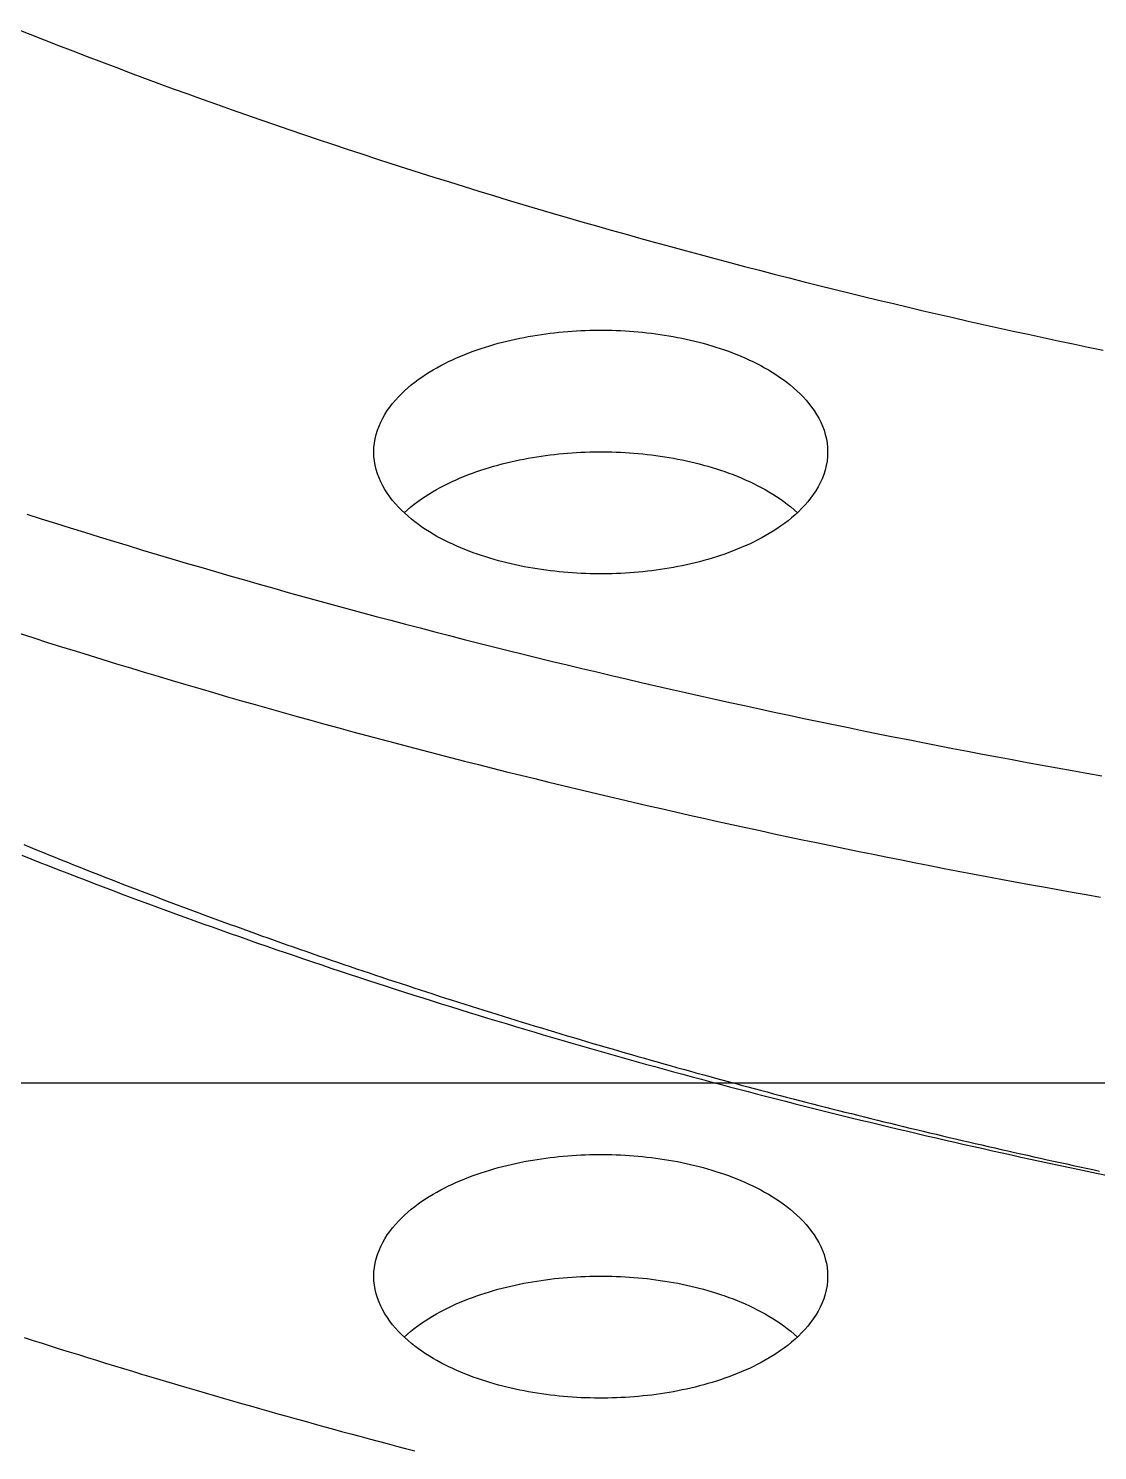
# Model space of a CAD drawing. Header units: millimetres. Extents: x 0 to 841, y 0 to 594.
# Drawn here: x 261.02 to 290.22, y 237.8 to 276.64 of the extents above; entities that cross this region are included whole.
import ezdxf

# ---------------------------------------------------------------- set-up
doc = ezdxf.new("R2010")
doc.units = ezdxf.units.MM
doc.layers.add('COTA', color=7, linetype='CONTINUOUS', lineweight=25)
doc.layers.add('FINA', color=7, linetype='CONTINUOUS', lineweight=25)

msp = doc.modelspace()

# ---------------------------------------------------------------- linework, layer by layer
at = {"layer": 'COTA'}
msp.add_line((351.626, 247.832), (158.317, 247.832), dxfattribs=at)
at = {"layer": 'FINA'}
for points in [[(260.665, 276.641), (261.054, 276.487), (261.444, 276.333), (261.835, 276.18), (262.226, 276.028), (262.617, 275.878), (263.009, 275.728), (263.401, 275.58), (263.793, 275.432), (264.186, 275.286), (264.579, 275.141), (264.973, 274.996), (265.367, 274.853), (265.761, 274.711), (266.156, 274.57), (266.551, 274.429), (266.947, 274.29), (267.342, 274.152), (267.739, 274.015), (268.135, 273.879), (268.532, 273.744), (268.929, 273.61), (269.327, 273.476), (269.725, 273.344), (270.123, 273.213), (270.522, 273.083), (270.92, 272.954), (271.32, 272.826), (271.719, 272.698), (272.119, 272.572), (272.519, 272.447), (272.919, 272.323), (273.32, 272.199), (273.721, 272.077), (274.122, 271.955), (274.524, 271.835), (274.926, 271.716), (275.328, 271.597), (275.73, 271.479), (276.133, 271.363), (276.536, 271.247), (276.939, 271.132), (277.343, 271.018), (277.746, 270.905), (278.15, 270.793), (278.555, 270.682), (278.959, 270.572), (279.364, 270.463), (279.769, 270.354), (280.174, 270.247), (280.58, 270.14), (280.986, 270.035), (281.391, 269.93), (281.798, 269.826), (282.204, 269.723), (282.611, 269.621), (283.018, 269.52), (283.425, 269.42), (283.832, 269.321), (284.24, 269.222), (284.647, 269.125), (285.055, 269.028), (285.463, 268.932), (285.872, 268.837), (286.28, 268.743), (286.689, 268.65), (287.098, 268.558), (287.507, 268.466), (287.917, 268.376), (288.326, 268.286), (288.736, 268.197), (289.146, 268.109), (289.556, 268.022), (289.966, 267.936), (290.377, 267.85)], [(260.665, 276.641), (261.054, 276.487), (261.444, 276.333), (261.835, 276.18), (262.226, 276.028), (262.617, 275.878), (263.009, 275.728), (263.401, 275.58), (263.793, 275.432), (264.186, 275.286), (264.579, 275.141), (264.973, 274.996), (265.367, 274.853), (265.761, 274.711), (266.156, 274.57), (266.551, 274.429), (266.947, 274.29), (267.342, 274.152), (267.739, 274.015), (268.135, 273.879), (268.532, 273.744), (268.929, 273.61), (269.327, 273.476), (269.725, 273.344), (270.123, 273.213), (270.522, 273.083), (270.92, 272.954), (271.32, 272.826), (271.719, 272.698), (272.119, 272.572), (272.519, 272.447), (272.919, 272.323), (273.32, 272.199), (273.721, 272.077), (274.122, 271.955), (274.524, 271.835), (274.926, 271.716), (275.328, 271.597), (275.73, 271.479), (276.133, 271.363), (276.536, 271.247), (276.939, 271.132), (277.343, 271.018), (277.746, 270.905), (278.15, 270.793), (278.555, 270.682), (278.959, 270.572), (279.364, 270.463), (279.769, 270.354), (280.174, 270.247), (280.58, 270.14), (280.986, 270.035), (281.391, 269.93), (281.798, 269.826), (282.204, 269.723), (282.611, 269.621), (283.018, 269.52), (283.425, 269.42), (283.832, 269.321), (284.24, 269.222), (284.647, 269.125), (285.055, 269.028), (285.463, 268.932), (285.872, 268.837), (286.28, 268.743), (286.689, 268.65), (287.098, 268.558), (287.507, 268.466), (287.917, 268.376), (288.326, 268.286), (288.736, 268.197), (289.146, 268.109), (289.556, 268.022), (289.966, 267.936), (290.377, 267.85)], [(270.453, 265.072), (270.457, 265.192), (270.469, 265.312), (270.489, 265.431), (270.517, 265.548), (270.552, 265.664), (270.594, 265.777), (270.642, 265.887), (270.696, 265.995), (270.756, 266.099), (270.821, 266.201), (270.89, 266.299), (270.964, 266.395), (271.042, 266.487), (271.123, 266.576), (271.207, 266.662), (271.294, 266.745), (271.384, 266.826), (271.476, 266.903), (271.571, 266.978), (271.667, 267.05), (271.766, 267.12), (271.866, 267.187), (271.968, 267.251), (272.071, 267.314), (272.175, 267.374), (272.281, 267.431), (272.388, 267.487), (272.496, 267.541), (272.605, 267.592), (272.714, 267.642), (272.825, 267.69), (272.937, 267.736), (273.049, 267.78), (273.162, 267.822), (273.275, 267.862), (273.389, 267.901), (273.504, 267.939), (273.619, 267.974), (273.735, 268.008), (273.851, 268.04), (273.967, 268.071), (274.084, 268.101), (274.201, 268.129), (274.319, 268.155), (274.437, 268.18), (274.555, 268.203), (274.673, 268.226), (274.792, 268.246), (274.911, 268.266), (275.03, 268.284), (275.149, 268.3), (275.269, 268.316), (275.389, 268.33), (275.509, 268.343), (275.629, 268.354), (275.749, 268.364), (275.869, 268.373), (275.989, 268.381), (276.109, 268.387), (276.23, 268.392), (276.35, 268.396), (276.471, 268.398), (276.591, 268.399), (276.712, 268.399), (276.832, 268.398), (276.953, 268.396), (277.073, 268.392), (277.194, 268.387), (277.314, 268.381), (277.434, 268.373), (277.554, 268.364), (277.675, 268.354), (277.794, 268.343), (277.914, 268.33), (278.034, 268.316), (278.154, 268.3), (278.273, 268.284), (278.392, 268.266), (278.511, 268.246), (278.63, 268.226), (278.748, 268.203), (278.866, 268.18), (278.984, 268.155), (279.102, 268.129), (279.219, 268.101), (279.336, 268.071), (279.452, 268.04), (279.569, 268.008), (279.684, 267.974), (279.799, 267.939), (279.914, 267.901), (280.028, 267.862), (280.142, 267.822), (280.254, 267.78), (280.367, 267.736), (280.478, 267.69), (280.589, 267.642), (280.698, 267.592), (280.807, 267.541), (280.915, 267.487), (281.022, 267.431), (281.128, 267.374), (281.232, 267.314), (281.335, 267.251), (281.437, 267.187), (281.537, 267.12), (281.636, 267.05), (281.732, 266.978), (281.827, 266.903), (281.919, 266.826), (282.009, 266.745), (282.096, 266.662), (282.18, 266.576), (282.261, 266.487), (282.339, 266.395), (282.413, 266.299), (282.482, 266.201), (282.547, 266.099), (282.607, 265.995), (282.661, 265.887), (282.709, 265.777), (282.751, 265.664), (282.786, 265.548), (282.814, 265.431), (282.834, 265.312), (282.846, 265.192), (282.85, 265.072)], [(281.034, 262.719), (280.927, 262.663), (280.82, 262.609), (280.711, 262.557), (280.601, 262.507), (280.49, 262.459), (280.379, 262.413), (280.266, 262.369), (280.153, 262.326), (280.04, 262.285), (279.926, 262.246), (279.811, 262.209), (279.696, 262.173), (279.58, 262.139), (279.464, 262.106), (279.347, 262.075), (279.23, 262.046), (279.113, 262.018), (278.995, 261.991), (278.877, 261.966), (278.759, 261.942), (278.64, 261.92), (278.522, 261.899), (278.403, 261.88), (278.283, 261.861), (278.164, 261.845), (278.044, 261.829), (277.924, 261.815), (277.804, 261.802), (277.684, 261.791), (277.564, 261.78), (277.444, 261.771), (277.323, 261.764), (277.203, 261.757), (277.082, 261.752), (276.962, 261.748), (276.841, 261.746), (276.721, 261.744), (276.6, 261.744), (276.479, 261.745), (276.359, 261.748), (276.238, 261.751), (276.117, 261.756), (275.997, 261.763), (275.877, 261.77), (275.756, 261.779), (275.636, 261.789), (275.516, 261.8), (275.396, 261.813), (275.276, 261.827), (275.156, 261.842), (275.037, 261.859), (274.918, 261.877), (274.799, 261.896), (274.68, 261.917), (274.561, 261.939), (274.443, 261.962), (274.325, 261.987), (274.207, 262.014), (274.09, 262.042), (273.973, 262.071), (273.856, 262.102), (273.74, 262.134), (273.624, 262.168), (273.509, 262.204), (273.394, 262.241), (273.28, 262.28), (273.166, 262.32), (273.053, 262.362), (272.941, 262.406), (272.829, 262.452), (272.718, 262.5), (272.608, 262.55), (272.499, 262.601), (272.391, 262.655), (272.284, 262.71), (272.178, 262.768), (272.074, 262.828), (271.97, 262.891), (271.868, 262.955), (271.768, 263.022), (271.67, 263.092), (271.573, 263.164), (271.478, 263.239), (271.386, 263.316), (271.296, 263.397), (271.208, 263.48), (271.124, 263.566), (271.043, 263.655), (270.965, 263.748), (270.891, 263.843), (270.822, 263.942), (270.757, 264.043), (270.697, 264.148), (270.643, 264.256), (270.594, 264.366), (270.552, 264.479), (270.517, 264.595), (270.49, 264.712), (270.47, 264.831), (270.457, 264.951), (270.453, 265.072)], [(271.281, 263.411), (271.37, 263.492), (271.463, 263.57), (271.557, 263.645), (271.654, 263.718), (271.752, 263.788), (271.852, 263.856), (271.954, 263.921), (272.058, 263.984), (272.162, 264.044), (272.268, 264.103), (272.375, 264.159), (272.483, 264.213), (272.592, 264.265), (272.703, 264.315), (272.813, 264.363), (272.925, 264.409), (273.038, 264.453), (273.151, 264.496), (273.265, 264.537), (273.379, 264.576), (273.494, 264.613), (273.609, 264.649), (273.725, 264.683), (273.842, 264.716), (273.959, 264.747), (274.076, 264.777), (274.193, 264.805), (274.311, 264.831), (274.43, 264.856), (274.548, 264.88), (274.667, 264.902), (274.786, 264.923), (274.905, 264.943), (275.025, 264.961), (275.145, 264.978), (275.265, 264.993), (275.385, 265.007), (275.505, 265.02), (275.625, 265.032), (275.746, 265.042), (275.866, 265.051), (275.987, 265.058), (276.108, 265.065), (276.228, 265.07), (276.349, 265.074), (276.47, 265.076), (276.591, 265.077), (276.712, 265.077), (276.833, 265.076), (276.954, 265.074), (277.075, 265.07), (277.195, 265.065), (277.316, 265.058), (277.437, 265.051), (277.557, 265.042), (277.678, 265.032), (277.798, 265.02), (277.918, 265.007), (278.038, 264.993), (278.158, 264.978), (278.278, 264.961), (278.398, 264.943), (278.517, 264.923), (278.636, 264.902), (278.755, 264.88), (278.873, 264.856), (278.992, 264.831), (279.11, 264.805), (279.227, 264.777), (279.344, 264.747), (279.461, 264.716), (279.578, 264.683), (279.694, 264.649), (279.809, 264.613), (279.924, 264.576), (280.038, 264.537), (280.152, 264.496), (280.265, 264.453), (280.378, 264.409), (280.49, 264.363), (280.6, 264.315), (280.711, 264.265), (280.82, 264.213), (280.928, 264.159), (281.035, 264.103), (281.141, 264.044), (281.246, 263.984), (281.349, 263.921), (281.451, 263.856), (281.551, 263.788), (281.649, 263.718), (281.746, 263.645), (281.84, 263.57), (281.933, 263.492), (282.022, 263.411)], [(282.85, 265.072), (282.845, 264.947), (282.832, 264.823), (282.811, 264.7), (282.781, 264.579), (282.744, 264.46), (282.699, 264.343), (282.648, 264.23), (282.59, 264.119), (282.527, 264.012), (282.458, 263.908), (282.384, 263.807), (282.307, 263.709), (282.225, 263.615), (282.139, 263.525), (282.05, 263.437), (281.958, 263.352), (281.864, 263.271), (281.767, 263.193), (281.668, 263.117), (281.566, 263.044), (281.463, 262.974), (281.358, 262.906), (281.252, 262.841), (281.144, 262.779), (281.034, 262.719)], [(260.97, 263.376), (261.365, 263.25), (261.76, 263.126), (262.155, 263.002), (262.551, 262.878), (262.947, 262.756), (263.343, 262.635), (263.74, 262.514), (264.136, 262.394), (264.533, 262.275), (264.93, 262.156), (265.328, 262.039), (265.725, 261.922), (266.123, 261.806), (266.521, 261.691), (266.92, 261.577), (267.318, 261.463), (267.717, 261.35), (268.116, 261.238), (268.515, 261.127), (268.915, 261.017), (269.314, 260.907), (269.714, 260.798), (270.114, 260.69), (270.514, 260.582), (270.915, 260.476), (271.315, 260.37), (271.716, 260.265), (272.117, 260.161), (272.519, 260.057), (272.92, 259.954), (273.322, 259.852), (273.723, 259.751), (274.126, 259.65), (274.528, 259.551), (274.93, 259.452), (275.333, 259.353), (275.735, 259.256), (276.138, 259.159), (276.542, 259.063), (276.945, 258.968), (277.348, 258.873), (277.752, 258.779), (278.156, 258.686), (278.56, 258.594), (278.964, 258.502), (279.368, 258.411), (279.773, 258.321), (280.177, 258.232), (280.582, 258.143), (280.987, 258.055), (281.392, 257.968), (281.797, 257.881), (282.203, 257.795), (282.608, 257.71), (283.014, 257.626), (283.42, 257.542), (283.826, 257.459), (284.232, 257.377), (284.638, 257.295), (285.045, 257.214), (285.451, 257.134), (285.858, 257.055), (286.265, 256.976), (286.672, 256.898), (287.079, 256.821), (287.486, 256.744), (287.894, 256.668), (288.301, 256.593), (288.709, 256.519), (289.117, 256.445), (289.525, 256.372), (289.933, 256.299), (290.341, 256.228)], [(260.789, 260.112), (261.165, 259.992), (261.541, 259.872), (261.918, 259.754), (262.295, 259.636), (262.672, 259.519), (263.049, 259.403), (263.427, 259.287), (263.805, 259.172), (264.183, 259.058), (264.561, 258.945), (264.939, 258.832), (265.318, 258.72), (265.697, 258.609), (266.076, 258.498), (266.455, 258.388), (266.834, 258.279), (267.214, 258.171), (267.594, 258.063), (267.974, 257.956), (268.354, 257.85), (268.735, 257.744), (269.115, 257.639), (269.496, 257.535), (269.877, 257.432), (270.259, 257.329), (270.64, 257.227), (271.022, 257.125), (271.403, 257.025), (271.785, 256.925), (272.168, 256.826), (272.55, 256.727), (272.932, 256.629), (273.315, 256.532), (273.698, 256.435), (274.081, 256.339), (274.464, 256.244), (274.848, 256.15), (275.231, 256.056), (275.615, 255.963), (275.999, 255.87), (276.383, 255.779), (276.767, 255.688), (277.151, 255.597), (277.536, 255.507), (277.921, 255.418), (278.305, 255.33), (278.69, 255.242), (279.075, 255.155), (279.461, 255.068), (279.846, 254.983), (280.232, 254.898), (280.617, 254.813), (281.003, 254.729), (281.389, 254.646), (281.775, 254.564), (282.162, 254.482), (282.548, 254.401), (282.935, 254.32), (283.321, 254.24), (283.708, 254.161), (284.095, 254.082), (284.482, 254.005), (284.869, 253.927), (285.257, 253.851), (285.644, 253.775), (286.032, 253.699), (286.419, 253.624), (286.807, 253.55), (287.195, 253.477), (287.583, 253.404), (287.971, 253.332), (288.36, 253.26), (288.748, 253.19), (289.137, 253.119), (289.525, 253.05), (289.914, 252.981), (290.303, 252.912)], [(260.841, 254.055), (261.086, 253.958), (261.332, 253.861), (261.578, 253.764), (261.824, 253.668), (262.07, 253.572), (262.317, 253.477), (262.563, 253.382), (262.81, 253.288), (263.057, 253.194), (263.304, 253.1), (263.551, 253.007), (263.799, 252.914), (264.046, 252.822), (264.294, 252.73), (264.542, 252.638), (264.79, 252.547), (265.038, 252.456), (265.287, 252.366), (265.535, 252.276), (265.784, 252.187), (266.032, 252.098), (266.281, 252.009), (266.53, 251.921), (266.78, 251.833), (267.029, 251.745), (267.279, 251.658), (267.528, 251.572), (267.778, 251.485), (268.028, 251.399), (268.278, 251.314), (268.528, 251.229), (268.778, 251.144), (269.029, 251.06), (269.279, 250.976), (269.53, 250.893), (269.781, 250.81), (270.032, 250.727), (270.283, 250.645), (270.534, 250.563), (270.786, 250.481), (271.037, 250.4), (271.289, 250.319), (271.541, 250.239), (271.792, 250.159), (272.044, 250.08), (272.296, 250), (272.549, 249.922), (272.801, 249.843), (273.054, 249.765), (273.306, 249.688), (273.559, 249.61), (273.812, 249.533), (274.065, 249.457), (274.318, 249.381), (274.571, 249.305), (274.824, 249.23), (275.077, 249.155), (275.331, 249.08), (275.584, 249.006), (275.838, 248.932), (276.092, 248.858), (276.346, 248.785), (276.6, 248.713), (276.854, 248.64), (277.108, 248.568), (277.363, 248.497), (277.617, 248.425), (277.872, 248.354), (278.126, 248.284), (278.381, 248.214), (278.636, 248.144), (278.891, 248.074), (279.146, 248.005), (279.401, 247.937), (279.656, 247.868), (279.912, 247.8), (280.167, 247.733), (280.423, 247.666), (280.678, 247.599), (280.934, 247.532), (281.19, 247.466), (281.446, 247.4), (281.702, 247.335), (281.958, 247.27), (282.214, 247.205), (282.47, 247.14), (282.727, 247.076), (282.983, 247.013), (283.24, 246.949), (283.496, 246.886), (283.753, 246.824), (284.01, 246.762), (284.267, 246.7), (284.524, 246.638), (284.781, 246.577), (285.038, 246.516), (285.295, 246.456), (285.553, 246.395), (285.81, 246.336), (286.067, 246.276), (286.325, 246.217), (286.583, 246.158), (286.84, 246.1), (287.098, 246.042), (287.356, 245.984), (287.614, 245.927), (287.872, 245.87), (288.13, 245.813), (288.388, 245.756), (288.646, 245.7), (288.905, 245.645), (289.163, 245.589), (289.422, 245.534), (289.68, 245.48), (289.939, 245.425), (290.197, 245.372), (290.456, 245.318)], [(260.895, 254.346), (261.064, 254.276), (261.233, 254.207), (261.403, 254.138), (261.573, 254.07), (261.742, 254.001), (261.912, 253.933), (262.082, 253.865), (262.252, 253.797), (262.422, 253.73), (262.592, 253.662), (262.762, 253.595), (262.933, 253.528), (263.103, 253.461), (263.273, 253.395), (263.444, 253.328), (263.615, 253.262), (263.785, 253.196), (263.956, 253.13), (264.127, 253.065), (264.298, 253), (264.469, 252.935), (264.64, 252.87), (264.811, 252.805), (264.982, 252.74), (265.154, 252.676), (265.325, 252.612), (265.497, 252.548), (265.668, 252.484), (265.84, 252.421), (266.012, 252.358), (266.183, 252.295), (266.355, 252.232), (266.527, 252.169), (266.699, 252.107), (266.871, 252.044), (267.043, 251.982), (267.216, 251.92), (267.388, 251.859), (267.56, 251.797), (267.733, 251.736), (267.905, 251.675), (268.078, 251.614), (268.25, 251.553), (268.423, 251.493), (268.596, 251.433), (268.769, 251.373), (268.942, 251.313), (269.115, 251.253), (269.288, 251.193), (269.461, 251.134), (269.634, 251.075), (269.807, 251.016), (269.981, 250.957), (270.154, 250.899), (270.327, 250.841), (270.501, 250.782), (270.674, 250.725), (270.848, 250.667), (271.022, 250.609), (271.196, 250.552), (271.369, 250.495), (271.543, 250.438), (271.717, 250.381), (271.891, 250.324), (272.065, 250.268), (272.24, 250.212), (272.414, 250.156), (272.588, 250.1), (272.762, 250.044), (272.937, 249.989), (273.111, 249.934), (273.286, 249.878), (273.46, 249.824), (273.635, 249.769), (273.81, 249.714), (273.984, 249.66), (274.159, 249.606), (274.334, 249.552), (274.509, 249.498), (274.684, 249.445), (274.859, 249.391), (275.034, 249.338), (275.209, 249.285), (275.384, 249.232), (275.56, 249.18), (275.735, 249.127), (275.91, 249.075), (276.086, 249.023), (276.261, 248.971), (276.437, 248.919), (276.612, 248.868), (276.788, 248.816), (276.964, 248.765), (277.139, 248.714), (277.315, 248.663), (277.491, 248.613), (277.667, 248.562), (277.843, 248.512), (278.019, 248.462), (278.195, 248.412), (278.371, 248.362), (278.547, 248.313), (278.724, 248.263), (278.9, 248.214), (279.076, 248.165), (279.252, 248.116), (279.429, 248.068), (279.605, 248.019), (279.782, 247.971), (279.958, 247.923), (280.135, 247.875), (280.312, 247.827), (280.488, 247.78), (280.665, 247.732), (280.842, 247.685), (281.019, 247.638), (281.196, 247.591), (281.373, 247.544), (281.55, 247.498), (281.727, 247.452), (281.904, 247.406), (282.081, 247.36), (282.258, 247.314), (282.435, 247.268), (282.613, 247.223), (282.79, 247.177), (282.967, 247.132), (283.145, 247.087), (283.322, 247.043), (283.499, 246.998), (283.677, 246.954), (283.855, 246.909), (284.032, 246.865), (284.21, 246.822), (284.388, 246.778), (284.565, 246.734), (284.743, 246.691), (284.921, 246.648), (285.099, 246.605), (285.277, 246.562), (285.455, 246.519), (285.633, 246.477), (285.811, 246.434), (285.989, 246.392), (286.167, 246.35), (286.345, 246.308), (286.523, 246.267), (286.701, 246.225), (286.88, 246.184), (287.058, 246.143), (287.236, 246.102), (287.415, 246.061), (287.593, 246.021), (287.772, 245.98), (287.95, 245.94), (288.129, 245.9), (288.307, 245.86), (288.486, 245.82), (288.665, 245.78), (288.843, 245.741), (289.022, 245.702), (289.201, 245.663), (289.38, 245.624), (289.558, 245.585), (289.737, 245.546), (289.916, 245.508), (290.095, 245.47), (290.274, 245.431)], [(270.453, 242.556), (270.457, 242.676), (270.469, 242.796), (270.489, 242.915), (270.517, 243.032), (270.552, 243.147), (270.594, 243.26), (270.642, 243.371), (270.696, 243.479), (270.756, 243.583), (270.821, 243.685), (270.89, 243.783), (270.964, 243.879), (271.042, 243.971), (271.123, 244.06), (271.207, 244.146), (271.294, 244.229), (271.384, 244.31), (271.476, 244.387), (271.571, 244.462), (271.667, 244.534), (271.766, 244.604), (271.866, 244.671), (271.968, 244.735), (272.071, 244.798), (272.175, 244.858), (272.281, 244.915), (272.388, 244.971), (272.496, 245.025), (272.605, 245.076), (272.714, 245.126), (272.825, 245.174), (272.937, 245.22), (273.049, 245.264), (273.162, 245.306), (273.275, 245.346), (273.389, 245.385), (273.504, 245.422), (273.619, 245.458), (273.735, 245.492), (273.851, 245.524), (273.967, 245.555), (274.084, 245.585), (274.201, 245.612), (274.319, 245.639), (274.437, 245.664), (274.555, 245.687), (274.673, 245.71), (274.792, 245.73), (274.911, 245.75), (275.03, 245.768), (275.149, 245.784), (275.269, 245.8), (275.389, 245.814), (275.509, 245.826), (275.629, 245.838), (275.749, 245.848), (275.869, 245.857), (275.989, 245.865), (276.109, 245.871), (276.23, 245.876), (276.35, 245.88), (276.471, 245.882), (276.591, 245.883), (276.712, 245.883), (276.832, 245.882), (276.953, 245.88), (277.073, 245.876), (277.194, 245.871), (277.314, 245.865), (277.434, 245.857), (277.554, 245.848), (277.675, 245.838), (277.794, 245.826), (277.914, 245.814), (278.034, 245.8), (278.154, 245.784), (278.273, 245.768), (278.392, 245.75), (278.511, 245.73), (278.63, 245.71), (278.748, 245.687), (278.866, 245.664), (278.984, 245.639), (279.102, 245.612), (279.219, 245.585), (279.336, 245.555), (279.452, 245.524), (279.569, 245.492), (279.684, 245.458), (279.799, 245.422), (279.914, 245.385), (280.028, 245.346), (280.142, 245.306), (280.254, 245.264), (280.367, 245.22), (280.478, 245.174), (280.589, 245.126), (280.698, 245.076), (280.807, 245.025), (280.915, 244.971), (281.022, 244.915), (281.128, 244.858), (281.232, 244.798), (281.335, 244.735), (281.437, 244.671), (281.537, 244.604), (281.636, 244.534), (281.732, 244.462), (281.827, 244.387), (281.919, 244.31), (282.009, 244.229), (282.096, 244.146), (282.18, 244.06), (282.261, 243.971), (282.339, 243.879), (282.413, 243.783), (282.482, 243.685), (282.547, 243.583), (282.607, 243.479), (282.661, 243.371), (282.709, 243.26), (282.751, 243.147), (282.786, 243.032), (282.814, 242.915), (282.834, 242.796), (282.846, 242.676), (282.85, 242.556)], [(281.034, 240.203), (280.927, 240.147), (280.82, 240.093), (280.711, 240.041), (280.601, 239.991), (280.49, 239.943), (280.379, 239.897), (280.266, 239.853), (280.153, 239.81), (280.04, 239.769), (279.926, 239.73), (279.811, 239.693), (279.696, 239.657), (279.58, 239.623), (279.464, 239.59), (279.347, 239.559), (279.23, 239.53), (279.113, 239.502), (278.995, 239.475), (278.877, 239.45), (278.759, 239.426), (278.64, 239.404), (278.522, 239.383), (278.403, 239.364), (278.283, 239.345), (278.164, 239.329), (278.044, 239.313), (277.924, 239.299), (277.804, 239.286), (277.684, 239.274), (277.564, 239.264), (277.444, 239.255), (277.323, 239.248), (277.203, 239.241), (277.082, 239.236), (276.962, 239.232), (276.841, 239.23), (276.721, 239.228), (276.6, 239.228), (276.479, 239.229), (276.359, 239.232), (276.238, 239.235), (276.117, 239.24), (275.997, 239.247), (275.877, 239.254), (275.756, 239.263), (275.636, 239.273), (275.516, 239.284), (275.396, 239.297), (275.276, 239.311), (275.156, 239.326), (275.037, 239.343), (274.918, 239.361), (274.799, 239.38), (274.68, 239.401), (274.561, 239.423), (274.443, 239.446), (274.325, 239.471), (274.207, 239.498), (274.09, 239.526), (273.973, 239.555), (273.856, 239.586), (273.74, 239.618), (273.624, 239.652), (273.509, 239.688), (273.394, 239.725), (273.28, 239.764), (273.166, 239.804), (273.053, 239.846), (272.941, 239.89), (272.829, 239.936), (272.718, 239.984), (272.608, 240.034), (272.499, 240.085), (272.391, 240.139), (272.284, 240.194), (272.178, 240.252), (272.074, 240.312), (271.97, 240.375), (271.868, 240.439), (271.768, 240.506), (271.67, 240.576), (271.573, 240.648), (271.478, 240.723), (271.386, 240.8), (271.296, 240.881), (271.208, 240.964), (271.124, 241.05), (271.043, 241.139), (270.965, 241.232), (270.891, 241.327), (270.822, 241.426), (270.757, 241.527), (270.697, 241.632), (270.643, 241.74), (270.594, 241.85), (270.552, 241.963), (270.517, 242.079), (270.49, 242.196), (270.47, 242.315), (270.457, 242.435), (270.453, 242.556)], [(271.281, 240.895), (271.37, 240.976), (271.463, 241.054), (271.557, 241.129), (271.654, 241.202), (271.752, 241.272), (271.852, 241.34), (271.954, 241.405), (272.058, 241.468), (272.162, 241.528), (272.268, 241.587), (272.375, 241.643), (272.483, 241.697), (272.592, 241.749), (272.703, 241.799), (272.813, 241.847), (272.925, 241.893), (273.038, 241.937), (273.151, 241.98), (273.265, 242.021), (273.379, 242.06), (273.494, 242.097), (273.609, 242.133), (273.725, 242.167), (273.842, 242.2), (273.959, 242.231), (274.076, 242.261), (274.193, 242.289), (274.311, 242.315), (274.43, 242.34), (274.548, 242.364), (274.667, 242.386), (274.786, 242.407), (274.905, 242.427), (275.025, 242.445), (275.145, 242.462), (275.265, 242.477), (275.385, 242.491), (275.505, 242.504), (275.625, 242.516), (275.746, 242.526), (275.866, 242.535), (275.987, 242.542), (276.108, 242.549), (276.228, 242.554), (276.349, 242.558), (276.47, 242.56), (276.591, 242.561), (276.712, 242.561), (276.833, 242.56), (276.954, 242.558), (277.075, 242.554), (277.195, 242.549), (277.316, 242.542), (277.437, 242.535), (277.557, 242.526), (277.678, 242.516), (277.798, 242.504), (277.918, 242.491), (278.038, 242.477), (278.158, 242.462), (278.278, 242.445), (278.398, 242.427), (278.517, 242.407), (278.636, 242.386), (278.755, 242.364), (278.873, 242.34), (278.992, 242.315), (279.11, 242.289), (279.227, 242.261), (279.344, 242.231), (279.461, 242.2), (279.578, 242.167), (279.694, 242.133), (279.809, 242.097), (279.924, 242.06), (280.038, 242.021), (280.152, 241.98), (280.265, 241.937), (280.378, 241.893), (280.49, 241.847), (280.6, 241.799), (280.711, 241.749), (280.82, 241.697), (280.928, 241.643), (281.035, 241.587), (281.141, 241.528), (281.246, 241.468), (281.349, 241.405), (281.451, 241.34), (281.551, 241.272), (281.649, 241.202), (281.746, 241.129), (281.84, 241.054), (281.933, 240.976), (282.022, 240.895)], [(282.85, 242.556), (282.845, 242.431), (282.832, 242.307), (282.811, 242.184), (282.781, 242.063), (282.744, 241.944), (282.699, 241.827), (282.648, 241.714), (282.59, 241.603), (282.527, 241.496), (282.458, 241.392), (282.384, 241.291), (282.307, 241.193), (282.225, 241.099), (282.139, 241.008), (282.05, 240.921), (281.958, 240.836), (281.864, 240.755), (281.767, 240.676), (281.668, 240.601), (281.566, 240.528), (281.463, 240.458), (281.358, 240.39), (281.252, 240.325), (281.144, 240.263), (281.034, 240.203)], [(260.903, 240.881), (261.149, 240.803), (261.395, 240.725), (261.642, 240.647), (261.888, 240.569), (262.134, 240.492), (262.381, 240.415), (262.628, 240.339), (262.875, 240.262), (263.122, 240.186), (263.368, 240.111), (263.616, 240.035), (263.863, 239.96), (264.11, 239.886), (264.357, 239.811), (264.605, 239.737), (264.852, 239.664), (265.1, 239.59), (265.348, 239.517), (265.596, 239.444), (265.844, 239.372), (266.092, 239.299), (266.34, 239.227), (266.588, 239.156), (266.836, 239.085), (267.085, 239.014), (267.333, 238.943), (267.582, 238.872), (267.83, 238.802), (268.079, 238.733), (268.328, 238.663), (268.577, 238.594), (268.826, 238.525), (269.075, 238.457), (269.324, 238.388), (269.573, 238.32), (269.822, 238.253), (270.072, 238.185), (270.321, 238.118), (270.571, 238.051), (270.82, 237.985), (271.07, 237.919), (271.32, 237.853), (271.569, 237.787)]]:
    msp.add_lwpolyline(points, dxfattribs=at)

doc.saveas('drawing.dxf')
